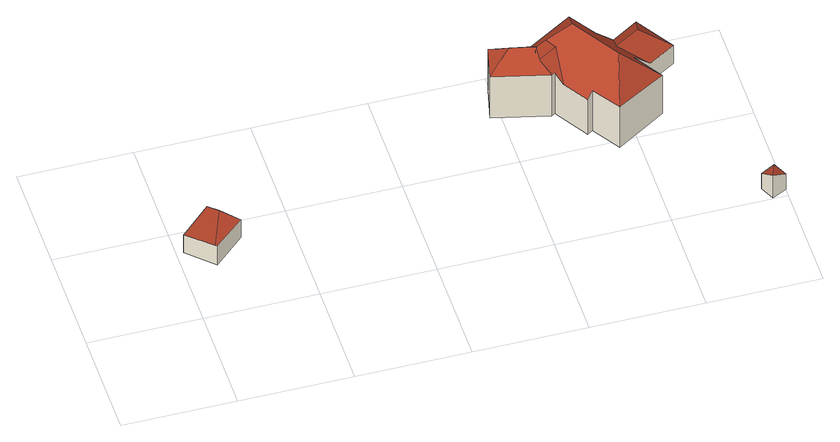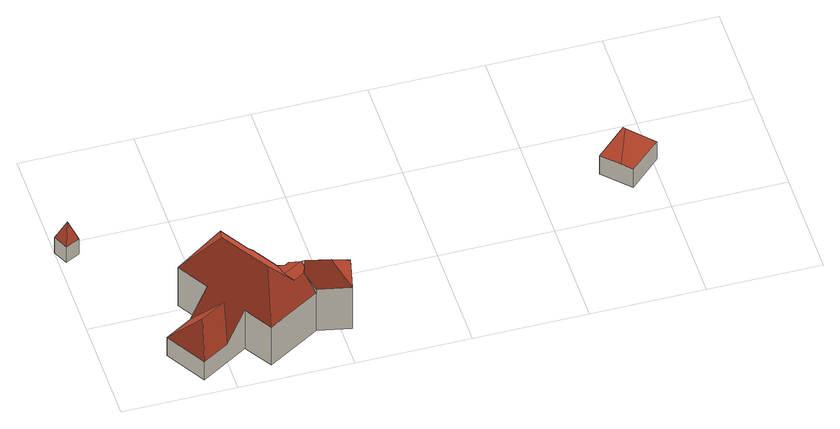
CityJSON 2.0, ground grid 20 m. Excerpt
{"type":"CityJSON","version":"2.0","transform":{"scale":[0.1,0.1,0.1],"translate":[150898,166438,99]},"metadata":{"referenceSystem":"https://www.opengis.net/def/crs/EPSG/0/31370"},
"CityObjects":{
"building1":{"type":"Building","attributes":{"name":"BUILDING","measuredHeight":4.49,"class":"1"},"geometry":[{"type":"MultiSurface","lod":"2","boundaries":[[[0,1,2,3]],[[0,3,4,5]],[[6,1,0,5,7]],[[7,5,4,8]],[[9,2,1,6]],[[8,4,3,2,9]],[[7,8,9,6]]],"semantics":{"surfaces":[{"type":"RoofSurface"},{"type":"WallSurface"},{"type":"GroundSurface"}],"values":[0,0,1,1,1,1,2]}}]},
"building2":{"type":"Building","attributes":{"name":"BUILDING","measuredHeight":13.04,"class":"1"},"geometry":[{"type":"MultiSurface","lod":"2","boundaries":[[[10,11,12,13,14]],[[12,15,16,17,18]],[[19,20,21,22,23,16,15,24]],[[14,25,10]],[[26,27,28]],[[29,24,15,12,30]],[[31,26,28,32]],[[29,33,34,19,24]],[[23,22,35]],[[29,11,10,25,33]],[[32,28,27,36]],[[16,23,35,37,31,32,36,38,17]],[[39,37,35,40]],[[41,17,38,42]],[[43,33,25,44]],[[45,27,26,46]],[[47,20,19,34,48]],[[42,38,36,27,45]],[[12,11,30]],[[48,34,33,43]],[[13,12,18]],[[11,29,30]],[[49,21,20,47]],[[50,14,13,18,51]],[[46,26,31,37,39]],[[51,18,17,41]],[[44,25,14,50]],[[52,22,21,49]],[[40,35,22,52]],[[51,41,42,45,46,39,40,52,49,47,48,43,44,50]]],"semantics":{"surfaces":[{"type":"RoofSurface"},{"type":"WallSurface"},{"type":"GroundSurface"}],"values":[0,0,0,0,0,0,0,0,0,0,0,0,1,1,1,1,1,1,1,1,1,1,1,1,1,1,1,1,1,2]}}]},
"building3":{"type":"Building","attributes":{"name":"BUILDING","measuredHeight":5.14,"class":"1"},"geometry":[{"type":"MultiSurface","lod":"2","boundaries":[[[53,54,55]],[[55,56,53]],[[57,56,55,58]],[[59,54,53,60]],[[58,55,54,59]],[[60,53,56,57]],[[60,57,58,59]]],"semantics":{"surfaces":[{"type":"RoofSurface"},{"type":"WallSurface"},{"type":"GroundSurface"}],"values":[0,0,1,1,1,1,2]}}]}
},
"vertices":[
[44,80,81],[47,77,81],[102,127,78],[74,156,80],[57,173,78],[2,121,77],[47,77,37],[2,121,37],[57,173,37],[102,127,37],
[613,308,158],[656,298,158],[661,311,143],[647,334,123],[589,347,123],[681,323,143],[723,313,177],[740,390,115],[647,334,114],[689,249,108],[717,203,108],[727,210,121],[759,159,122],[776,227,177],[692,303,142],[574,285,123],[898,321,70],[855,392,69],[842,335,110],[658,283,142],[656,298,143],[850,292,70],[797,308,110],[673,261,123],[679,265,122],[848,215,116],[808,363,68],[814,270,116],[771,341,116],[814,270,28],[848,215,28],[740,390,28],[771,341,28],[673,261,28],[574,285,28],[855,392,28],[898,321,28],[717,203,28],[679,265,28],[727,210,28],[589,347,28],[647,334,28],[759,159,28],
[974,2,53],[1000,15,37],[987,41,37],[962,28,36],[962,28,1],[987,41,1],[1000,15,1],[974,2,1]
]}
